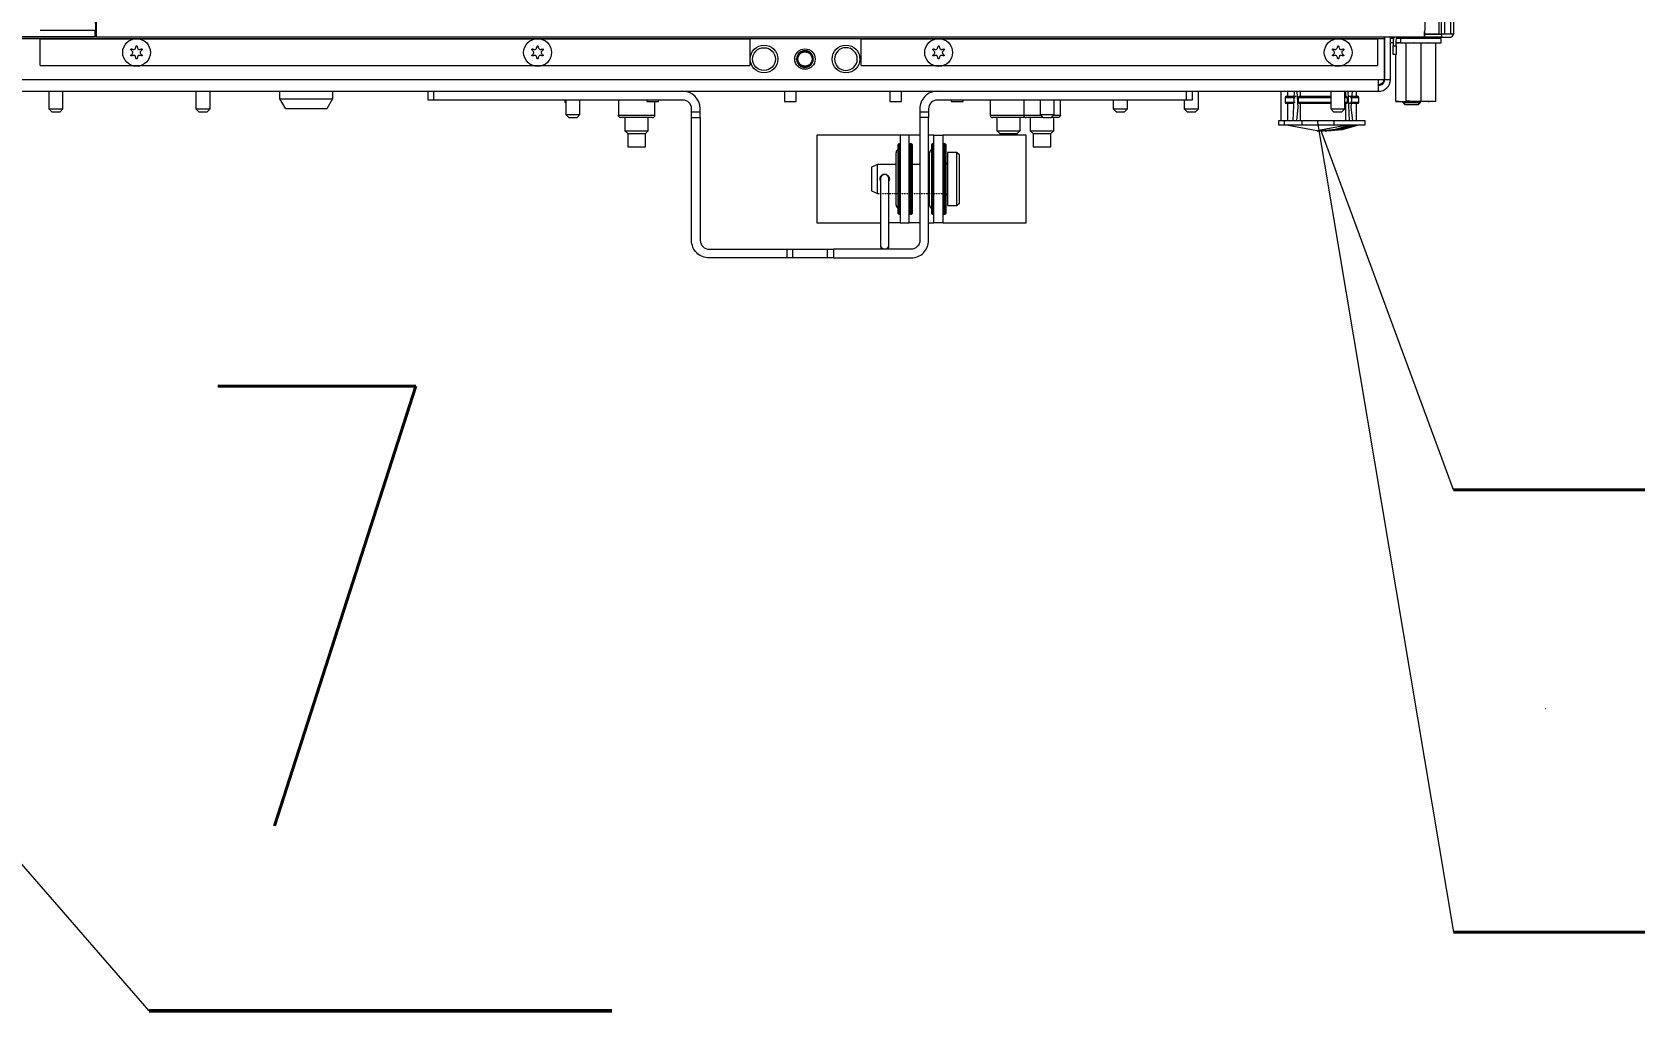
# Model space of a CAD drawing. Extents: x 43000 to 200282, y 3579 to 63943.
# Drawn here: x 114378 to 115472, y 33166 to 33834 of the extents above; entities that cross this region are included whole.
import ezdxf

# ---------------------------------------------------------------- set-up
doc = ezdxf.new("R2010")
doc.units = 0
doc.header["$MEASUREMENT"] = 0
for name, pattern in [('ACAD_ISO06W100', [36, 24, -3, 0, -3, 0, -3, 0, -3]), ('ACAD_ISO07W100', [3, 0, -3]), ('ACAD_ISO11W100', [33, 12, -3, 12, -3, 0, -3]), ('PDF_IMPORT', [1, 0.8, -0.2])]:
    doc.linetypes.add(name, pattern=pattern)
doc.layers.get('0').update_dxf_attribs({"linetype": 'CONTINUOUS'})
doc.layers.add('PDF5_Geometry', color=7, linetype='CONTINUOUS')
for name, color, linetype, lineweight in [('PISMO-R', 6, 'CONTINUOUS', 9), ('STENY', 7, 'CONTINUOUS', 9), ('TENKE', 7, 'CONTINUOUS', 9), ('UK_TC_PRIVOD', 171, 'ACAD_ISO06W100', 40), ('UK_TC_VRAT', 21, 'ACAD_ISO11W100', 40), ('vyk-privod', 1, 'CONTINUOUS', 50)]:
    doc.layers.add(name, color=color, linetype=linetype, lineweight=lineweight)
doc.styles.add('TEXT125', font='romans.shx', dxfattribs={"width": 0.8, "height": 100})

# ---------------------------------------------------------------- blocks, each defined once
blk = doc.blocks.new('pohlad vonkajšia')
at = {"layer": 'PDF5_Geometry', "lineweight": 13}
for points in [[(17138.98, 2766.26), (17138.98, 2112.13), (17138.68, 2112.13), (17137.95, 2112.13), (17135.96, 2112.13), (17135.27, 2112.13), (17134.97, 2112.13), (17134.97, 2765.84)], [(17133.98, 2765.84), (17133.98, 2112.13), (17129.23, 2112.13), (17133.98, 2112.13), (17134.66, 2112.13), (17134.97, 2112.13), (17134.97, 2111.12), (17137.95, 2111.12)], [(17135.96, 2765.84), (17135.96, 2112.13)], [(17137.95, 2765.84), (17137.95, 2112.13)], [(16675.96, 2111.24), (16675.93, 2111.23), (16675.96, 2749.99), (16675.65, 2750.3), (16675.65, 2737.35)], [(16676.14, 2111.24), (16676.07, 2111.24), (16676.07, 2749.99)], [(16676.14, 2749.99), (16676.14, 2111.24), (17129.18, 2111.24), (17129.18, 2113.05)], [(17129.2, 2111.23), (17129.49, 2120.12), (17129.49, 2749.69), (17129.49, 2750.3), (17115.21, 2750.3), (17115.21, 2737.35), (17115.4, 2737.19), (17115.4, 2734.58), (17096.68, 2734.58)], [(16675.44, 2737.32), (16675.44, 2747.84), (16675.62, 2749.69), (16675.62, 2120.12), (16675.93, 2111.23), (17129.2, 2111.23), (17129.18, 2111.24)], [(16675.72, 2111.24), (16005.93, 2111.24), (16675.72, 2111.24)], [(16019.83, 2110.62), (17115.5, 2110.62)], [(16675.72, 2111.24), (16675.72, 2113.05), (16675.72, 2113.15), (16675.72, 2113.41), (16656.95, 2113.41)], [(16656.95, 2101.4), (16656.95, 2110.38)], [(16675.88, 2112.63), (16675.72, 2112.63)], [(16676.07, 2111.24), (16675.96, 2111.24), (16676.07, 2111.24)], [(16899.06, 2110.38), (16899.06, 2101.4)], [(16936.99, 2101.4), (16936.99, 2110.38)], [(17113.2, 2101.4), (17113.2, 2110.38)], [(17118.55, 2110.62), (17117.93, 2110.62), (17117.51, 2110.62)], [(17117.79, 2111.23), (17117.79, 2111.12)], [(17120.89, 2110.62), (17120.25, 2110.62), (17119.63, 2110.62)], [(17134.97, 2111.12), (17120.48, 2111.12)], [(17122.37, 2110.62), (17122.37, 2111.12)], [(17123.6, 2111.12), (17123.6, 2110.62)], [(17124.74, 2111.12), (17124.74, 2110.62)], [(17125.35, 2110.62), (17125.35, 2111.12)], [(17130.12, 2110.62), (17130.12, 2111.12)], [(17130.72, 2110.62), (17130.72, 2111.12), (17133.98, 2111.12)], [(17138.98, 2112.13), (17138.98, 2112.13)], [(17118.5, 2109.13), (17117.93, 2109.13), (17117.51, 2109.13)], [(17121.71, 2109.13), (17119.21, 2108.92)], [(17119.21, 2089.16), (17119.85, 2089.16), (17121.71, 2089.16), (17122.26, 2089.16), (17122.89, 2089.16), (17123.56, 2089.16), (17125.4, 2089.16), (17125.68, 2089.16), (17127.9, 2089.37), (17130.38, 2089.16), (17130.69, 2089.16), (17132.89, 2089.37), (17132.89, 2089.16), (17132.21, 2089.16), (17130.38, 2089.16), (17127.9, 2089.16), (17125.4, 2089.16), (17122.89, 2089.37), (17122.89, 2108.92)], [(17119.21, 2105.14), (17119.21, 2089.37), (17121.71, 2089.16), (17122, 2089.16), (17122.89, 2089.24)], [(17120.89, 2109.13), (17120.15, 2109.13), (17119.49, 2109.13)], [(17132.89, 2109.13), (17132.89, 2108.99), (17132.89, 2108.92), (17130.38, 2109.13), (17127.9, 2108.92), (17125.4, 2109.13), (17122.89, 2108.92), (17122.89, 2108.99), (17122.89, 2109.13)], [(17127.9, 2108.92), (17127.9, 2089.37)], [(17132.89, 2108.92), (17132.89, 2089.37)], [(16914.96, 2103.58), (16914.96, 2103.65), (16914.96, 2103.68)], [(16021.81, 2096.65), (17113.49, 2096.65)], [(17115.1, 2096.65), (17115.1, 2096.47), (17114.98, 2095.74), (17114.62, 2095.24), (17114.06, 2094.98), (17113.75, 2094.91), (17113.39, 2094.88)], [(17115.5, 2097.93), (17115.5, 2097.93)], [(17115.5, 2097.63), (17115.5, 2097.63)], [(16659.96, 2092.64), (16659.96, 2086.66), (16660.95, 2085.66), (16662.34, 2085.66), (16663.76, 2085.66), (16664.73, 2086.66), (16664.73, 2092.64)], [(16710.12, 2092.64), (16710.12, 2086.66), (16711.12, 2085.66), (16712.51, 2085.66), (16713.93, 2085.66), (16714.92, 2086.66), (16714.92, 2092.64)], [(16756.73, 2092.64), (16756.73, 2090.11), (16754.74, 2086.66), (16740.78, 2086.66), (16738.77, 2090.11), (16738.77, 2092.64)], [(16738.77, 2090.11), (16756.73, 2090.11)], [(16791.3, 2089.66), (16789.88, 2089.66), (16789.29, 2089.66), (16789.29, 2092.64)], [(16835.98, 2089.66), (16835.98, 2088.95), (16836.06, 2088.95), (16836.32, 2088.95)], [(16836.32, 2089.66), (16836.32, 2084.67), (16837.31, 2083.66), (16838.7, 2083.66), (16840.1, 2083.66), (16841.09, 2084.67), (16841.09, 2089.66)], [(16854.18, 2089.66), (16854.18, 2084.48), (16856, 2084.48), (16860.42, 2084.48), (16864.82, 2084.48), (16866.66, 2084.48), (16866.66, 2089.16)], [(16863.92, 2089.66), (16863.92, 2089.16), (16864.91, 2089.16), (16866.92, 2089.16), (16867.91, 2089.16), (16867.91, 2089.66)], [(16910.83, 2092.64), (16910.83, 2089.16), (16911.86, 2089.16), (16913.83, 2089.16), (16914.82, 2089.16), (16914.82, 2092.64)], [(16946.79, 2092.64), (16946.79, 2089.16), (16947.78, 2089.16), (16949.79, 2089.16), (16950.78, 2089.16), (16950.78, 2092.64)], [(16967.75, 2089.66), (16967.75, 2089.16), (16968.74, 2089.16), (16970.73, 2089.16), (16971.75, 2089.16), (16971.75, 2089.66)], [(16981.01, 2089.66), (16981.01, 2084.48), (16982.81, 2084.48), (16987.25, 2084.48), (16990.18, 2084.48), (16992.45, 2084.48)], [(16992.45, 2089.66), (16992.45, 2084.48), (16994.12, 2084.48), (16998.24, 2084.48)], [(16998.03, 2089.66), (16998.03, 2084.67), (16999.06, 2083.66), (17000.44, 2083.66), (17001.85, 2083.66)], [(17002.63, 2084.48), (17004.33, 2084.48), (17004.93, 2084.48), (17004.93, 2089.66)], [(17023, 2089.66), (17023, 2086.66), (17024.02, 2085.66), (17025.39, 2085.66), (17026.81, 2085.66), (17027.8, 2086.66), (17027.8, 2089.66)], [(17047.2, 2089.66), (17047.2, 2086.66), (17048.22, 2085.66), (17049.63, 2085.66), (17051.01, 2085.66), (17052, 2086.66), (17052, 2092.64)], [(17049.87, 2092.64), (17049.87, 2089.66), (17049.26, 2089.66), (17047.87, 2089.66)], [(17080.12, 2092.64), (17080.12, 2082.64)], [(17085.06, 2090.44), (17082.48, 2090.44), (17081.56, 2090.44), (17081.56, 2088.93), (17082.48, 2088.93), (17085.06, 2088.93)], [(17082.08, 2090.93), (17082.91, 2090.93), (17085.39, 2090.93)], [(17084.45, 2088.43), (17082.68, 2088.43), (17082.08, 2088.43)], [(17082.39, 2092.64), (17082.39, 2090.93)], [(17082.39, 2088.43), (17082.39, 2082.64)], [(17084.33, 2082.64), (17084.82, 2092.64)], [(17085.63, 2092.64), (17085.94, 2087.15), (17085.42, 2082.64)], [(17097.09, 2088.43), (17091.51, 2088.43), (17086.5, 2088.43), (17086.36, 2088.45), (17086.26, 2088.53), (17086.2, 2088.65), (17086.15, 2088.83), (17086.15, 2088.93), (17086.15, 2090.44), (17086.15, 2090.6), (17086.2, 2090.75), (17086.31, 2090.86), (17086.41, 2090.91), (17086.5, 2090.93), (17091.56, 2090.93), (17097.2, 2090.93)], [(17097.14, 2090.44), (17091.35, 2090.44), (17086.15, 2090.44)], [(17086.15, 2088.93), (17091.35, 2088.93), (17097.14, 2088.93)], [(17086.71, 2092.64), (17086.71, 2090.93)], [(17086.71, 2088.43), (17086.71, 2082.64)], [(17097.14, 2092.64), (17097.14, 2086.66), (17098.13, 2085.66), (17099.52, 2085.66), (17100.92, 2085.66), (17101.93, 2086.66), (17101.93, 2092.64)], [(17101.93, 2090.93), (17102.21, 2090.93), (17102.47, 2090.93), (17102.57, 2090.89), (17102.67, 2090.8), (17102.76, 2090.68), (17102.81, 2090.54), (17102.81, 2090.44), (17102.81, 2088.93), (17102.81, 2088.76), (17102.73, 2088.62), (17102.66, 2088.52), (17102.52, 2088.45), (17102.47, 2088.43), (17102.21, 2088.43), (17101.93, 2088.43)], [(17102.81, 2090.44), (17102.4, 2090.44), (17101.93, 2090.44)], [(17101.93, 2088.93), (17102.4, 2088.93), (17102.81, 2088.93)], [(17102.26, 2090.93), (17102.26, 2092.64)], [(17102.26, 2082.64), (17102.26, 2088.43)], [(17103.59, 2082.64), (17103.07, 2092.64)], [(17103.49, 2090.93), (17105.5, 2090.93), (17106.23, 2090.93)], [(17106.23, 2088.43), (17105.5, 2088.43), (17103.49, 2088.43)], [(17103.85, 2088.93), (17105.97, 2088.93), (17106.73, 2088.93), (17106.73, 2090.44), (17105.97, 2090.44), (17103.85, 2090.44)], [(17104.41, 2092.64), (17104.06, 2087.15), (17104.61, 2082.64)], [(17105.95, 2090.93), (17105.95, 2092.64)], [(17105.95, 2082.64), (17105.95, 2088.43)], [(17121.74, 2089.16), (17121.74, 2088.76), (17122.37, 2088.17), (17122.37, 2089.16)], [(17121.74, 2088.76), (17123.25, 2088.76), (17126.23, 2088.76), (17127.74, 2088.76)], [(17127.12, 2089.16), (17127.12, 2088.17), (17127.74, 2088.76), (17127.74, 2089.16)], [(16659.96, 2086.66), (16661.14, 2086.66), (16663.55, 2086.66), (16664.73, 2086.66)], [(16710.12, 2086.66), (16711.33, 2086.66), (16713.72, 2086.66), (16714.92, 2086.66)], [(16836.32, 2084.67), (16837.52, 2084.67), (16839.89, 2084.67), (16841.09, 2084.67)], [(16856.42, 2083.66), (16856.42, 2079.17), (16857.44, 2078.18), (16857.44, 2073.68), (16858.93, 2073.68), (16861.93, 2073.68), (16863.42, 2073.68), (16863.42, 2078.18), (16864.41, 2079.17), (16864.41, 2083.66)], [(16879.16, 2085.66), (16882.14, 2085.66)], [(16957.02, 2085.66), (16960, 2085.66)], [(16983.23, 2083.66), (16983.23, 2079.17), (16984.25, 2078.18), (16984.25, 2077.68)], [(16990.23, 2077.68), (16990.23, 2078.18), (16991.22, 2079.17), (16991.22, 2083.66)], [(16999.06, 2083.66), (16998.85, 2083.66), (16998.69, 2083.66), (16994.83, 2083.66), (16993.23, 2083.66)], [(16994.69, 2083.66), (16994.69, 2079.17), (16995.69, 2078.18), (16995.69, 2073.68), (16997.2, 2073.68), (17000.18, 2073.68), (17001.69, 2073.68), (17001.69, 2078.18), (17002.68, 2079.17), (17002.68, 2083.66)], [(16998.03, 2084.67), (16999.23, 2084.67), (17001.64, 2084.67), (17002.84, 2084.67)], [(17023, 2086.66), (17024.19, 2086.66), (17026.6, 2086.66), (17027.8, 2086.66)], [(17047.2, 2086.66), (17048.43, 2086.66), (17050.8, 2086.66), (17052, 2086.66)], [(17097.14, 2086.66), (17098.32, 2086.66), (17100.71, 2086.66), (17101.93, 2086.66)], [(17122.37, 2088.17), (17123.55, 2088.17), (17125.94, 2088.17), (17127.12, 2088.17)], [(16856.42, 2079.17), (16857.59, 2079.17), (16860.42, 2079.17), (16863.25, 2079.17), (16864.41, 2079.17)], [(16857.44, 2078.18), (16858.93, 2078.18), (16861.93, 2078.18), (16863.42, 2078.18)], [(16950.34, 2077.68), (16949.7, 2077.68), (16940.98, 2077.68), (16933.23, 2077.68), (16927.13, 2077.68), (16923.23, 2077.68), (16921.91, 2077.68), (16921.91, 2047.74), (16923.47, 2047.74), (16927.96, 2047.74), (16934.93, 2047.74), (16943.65, 2047.74)], [(16957.02, 2077.68), (16955.53, 2077.68), (16954.03, 2077.68), (16953.41, 2077.68)], [(16960, 2047.74), (16960.57, 2047.74), (16961.14, 2047.74), (16961.75, 2047.74), (16961.75, 2077.68), (16964.85, 2077.68), (16964.85, 2047.74), (16961.75, 2047.74)], [(16961.75, 2077.68), (16961.14, 2077.68), (16960.57, 2077.68), (16960, 2077.68)], [(16964.85, 2047.74), (16965.48, 2047.74), (16974.2, 2047.74), (16981.95, 2047.74), (16988.03, 2047.74), (16991.95, 2047.74), (16993.28, 2047.74), (16993.28, 2077.68), (16991.95, 2077.68), (16988.03, 2077.68), (16981.95, 2077.68), (16974.2, 2077.68), (16965.48, 2077.68), (16964.85, 2077.68)], [(16983.23, 2079.17), (16984.41, 2079.17), (16987.23, 2079.17), (16990.04, 2079.17), (16991.22, 2079.17)], [(16984.25, 2078.18), (16985.74, 2078.18), (16988.74, 2078.18), (16990.23, 2078.18)], [(16994.69, 2079.17), (16995.87, 2079.17), (16998.69, 2079.17), (17001.5, 2079.17), (17002.68, 2079.17)], [(16995.69, 2078.18), (16997.2, 2078.18), (17000.18, 2078.18), (17001.69, 2078.18)], [(17081.26, 2082.64), (17083.93, 2082.64), (17087.45, 2082.64), (17092.97, 2082.64), (17098.24, 2082.64), (17105.1, 2082.64), (17108.81, 2082.64), (17108.81, 2081.13), (17105.1, 2081.13), (17098.24, 2081.13), (17092.97, 2081.13), (17087.45, 2081.13), (17083.93, 2081.13), (17081.26, 2081.13)], [(17102.86, 2081.13), (17092.45, 2079.14), (17082.06, 2081.13)], [(17087.45, 2081.13), (17087.45, 2082.64)], [(17092.45, 2079.14), (17093.16, 2079.14), (17098.39, 2079.64), (17103.54, 2081.13)], [(17104.22, 2081.13), (17099.07, 2079.64), (17093.83, 2079.14), (17094.51, 2079.14), (17099.76, 2079.64), (17104.89, 2081.13)], [(17105.57, 2081.13), (17100.44, 2079.64), (17095.18, 2079.14), (17095.86, 2079.14), (17101.11, 2079.64), (17106.28, 2081.13)], [(17098.24, 2082.64), (17098.24, 2081.13)], [(16949.63, 2050.93), (16949.63, 2052.51), (16949.63, 2056.83), (16949.63, 2062.72), (16949.63, 2068.6), (16949.63, 2072.91), (16949.63, 2074.49)], [(16954.43, 2074.49), (16954.43, 2073.33), (16954.43, 2070.05), (16954.43, 2065.32), (16954.43, 2060.07), (16954.43, 2055.37), (16954.43, 2052.09), (16954.43, 2050.93)], [(16961.07, 2050.93), (16961.07, 2052.51), (16961.07, 2056.83), (16961.07, 2062.72), (16961.07, 2068.6), (16961.07, 2072.91), (16961.07, 2074.49)], [(16965.84, 2074.49), (16965.84, 2073.33), (16965.84, 2070.05), (16965.84, 2065.32), (16965.84, 2060.07), (16965.84, 2055.37), (16965.84, 2052.09), (16965.84, 2050.93)], [(16948.92, 2067.68), (16942.52, 2067.68), (16940.55, 2066.71), (16940.55, 2065.53), (16940.55, 2062.72), (16940.55, 2059.91), (16940.55, 2058.7), (16942.52, 2057.73), (16942.52, 2059.2), (16942.52, 2062.72), (16942.52, 2066.24), (16942.52, 2067.68)], [(16948.92, 2053.74), (16948.92, 2054.95), (16948.92, 2058.21), (16948.92, 2062.72), (16948.92, 2067.17), (16948.92, 2070.47), (16948.92, 2071.67)], [(16957.02, 2067.68), (16954.43, 2067.68)], [(16960.36, 2067.68), (16960, 2067.68)], [(16960.36, 2053.74), (16960.36, 2054.95), (16960.36, 2058.21), (16960.36, 2062.72), (16960.36, 2067.17), (16960.36, 2070.47), (16960.36, 2071.67)], [(16969.5, 2071.7), (16969.5, 2070.49), (16969.5, 2067.23), (16969.5, 2062.74), (16969.5, 2058.26), (16969.5, 2054.95), (16969.5, 2053.72)], [(16943.65, 2061.99), (16943.58, 2062.1), (16943.44, 2062.6), (16943.49, 2063.14), (16943.7, 2063.64), (16944.07, 2064), (16945.04, 2064.35), (16945.54, 2064.26), (16946.03, 2063.99), (16946.37, 2063.62), (16946.58, 2063.14), (16946.63, 2062.62), (16946.44, 2061.99)], [(16944.26, 2064.04), (16944.07, 2063.93), (16943.7, 2063.55), (16943.44, 2062.65)], [(16946.6, 2062.65), (16946.58, 2063.03), (16946.37, 2063.55), (16945.8, 2064.05)], [(16950.34, 2047.74), (16949.7, 2047.74), (16948.07, 2047.74), (16946.44, 2047.74)], [(16957.02, 2047.74), (16955.53, 2047.74), (16954.03, 2047.74), (16953.41, 2047.74)], [(16911.6, 2038.74), (16913, 2038.74), (16913.57, 2038.74), (16914.72, 2038.74), (16917.73, 2038.74), (16921.43, 2038.74), (16924.41, 2038.74), (16925.55, 2038.74), (16926.16, 2038.74), (16927.56, 2038.74)], [(16927.56, 2035.76), (16926.16, 2035.76), (16925.55, 2035.76), (16924.41, 2035.76), (16921.43, 2035.76), (16917.73, 2035.76), (16914.72, 2035.76), (16913.57, 2035.76), (16913, 2035.76), (16911.6, 2035.76)], [(16913.57, 2038.74), (16913.57, 2035.76)], [(16925.55, 2035.76), (16925.55, 2038.74)]]:
    blk.add_lwpolyline(points, dxfattribs=at)
for points in [[(16050.98, 2092.64), (17113.49, 2092.64), (17113.49, 2093.82), (17113.49, 2096.65), (17115.5, 2096.65), (17115.5, 2110.62), (17115.5, 2110.91), (17115.5, 2111.23), (17115.5, 2096.65), (17117.51, 2096.65), (17117.51, 2111.12), (17117.79, 2111.12), (17118.81, 2111.23, 0.136441), (17118.5, 2110.12), (17118.5, 2108.12)], [(17119.49, 2108.12), (17119.49, 2110.12, -0.417221), (17120.46, 2111.12), (17121.74, 2111.12), (17121.74, 2110.62)], [(16879.16, 2083.66), (16879.16, 2085.08), (16879.16, 2085.66), (16879.16, 2086.66, 0.41185), (16876.16, 2089.66), (16791.3, 2089.66), (16791.3, 2092.64)], [(16882.14, 2083.66), (16882.14, 2085.08), (16882.14, 2085.66), (16882.14, 2086.66, 0.414131), (16876.16, 2092.64)], [(16963, 2092.64, 0.415217), (16957.02, 2086.66), (16957.02, 2085.66), (16957.02, 2085.08), (16957.02, 2083.66)], [(17047.87, 2092.64), (17047.87, 2089.66), (16963, 2089.66, 0.41185), (16960, 2086.66), (16960, 2085.66), (16960, 2085.08), (16960, 2083.66)], [(17004.93, 2084.48, -0.423109), (17004.12, 2083.66), (17003.51, 2083.66), (17001.85, 2083.66), (17002.84, 2084.67), (17002.84, 2089.66)], [(16865.85, 2083.66), (16864.25, 2083.66), (16860.42, 2083.66), (16856.59, 2083.66), (16854.99, 2083.66, -0.423109), (16854.18, 2084.48)], [(16992.97, 2083.73, -0.116229), (16992.68, 2083.66), (16991.1, 2083.66), (16987.25, 2083.66), (16983.38, 2083.66), (16981.79, 2083.66)], [(16966.5, 2057.12, 0.417898), (16965.89, 2057.73), (16965.89, 2059.2), (16965.89, 2062.72), (16965.89, 2066.24), (16965.89, 2067.68), (16965.84, 2067.68)], [(16946.44, 2039.73), (16946.44, 2039.84), (16946.44, 2040.13), (16946.44, 2041.26), (16946.44, 2044.43), (16946.44, 2048.99), (16946.44, 2054.05), (16946.44, 2058.61), (16946.44, 2061.78), (16946.44, 2062.91, 0.995769), (16943.65, 2062.91), (16943.65, 2061.78), (16943.65, 2058.61), (16943.65, 2054.05), (16943.65, 2048.99), (16943.65, 2044.43), (16943.65, 2041.26), (16943.65, 2040.13), (16943.65, 2039.84), (16943.65, 2039.73)]]:
    blk.add_lwpolyline(points, format="xyb", dxfattribs=at)
at = {"layer": 'PDF5_Geometry', "linetype": 'PDF_IMPORT', "lineweight": 13, "ltscale": 0.30378}
blk.add_lwpolyline([(16899.06, 2110.38), (16656.95, 2110.38)], dxfattribs=at)
at = {"layer": 'PDF5_Geometry', "linetype": 'PDF_IMPORT', "lineweight": 13, "ltscale": 0.302638}
blk.add_lwpolyline([(17113.2, 2110.38), (16936.99, 2110.38)], dxfattribs=at)
at = {"layer": 'PDF5_Geometry', "lineweight": 13}
for points in [[(17127.9, 2109.13), (17132.84, 2109.13), (17134.87, 2109.13), (17134.87, 2110.62), (17132.84, 2110.62), (17127.9, 2110.62), (17122.94, 2110.62), (17120.89, 2110.62), (17120.89, 2109.13), (17122.94, 2109.13)], [(16688.1, 2107.1), (16688.29, 2107.01), (16688.5, 2107), (16688.71, 2106.93), (16688.91, 2106.89), (16689.07, 2106.89), (16689.21, 2106.96), (16689.35, 2107.07), (16689.45, 2107.2), (16689.5, 2107.41), (16689.57, 2107.6), (16689.63, 2107.81), (16689.68, 2108), (16689.73, 2108.04), (16689.78, 2108.09), (16689.83, 2108.11), (16689.92, 2108.09), (16689.97, 2108.05), (16690.02, 2108.02), (16690.04, 2108), (16690.09, 2107.81), (16690.15, 2107.6), (16690.2, 2107.41), (16690.25, 2107.2), (16690.35, 2107.08), (16690.46, 2106.98), (16690.61, 2106.89), (16690.79, 2106.89), (16690.82, 2106.89), (16690.99, 2106.93), (16691.2, 2107), (16691.41, 2107.01), (16691.58, 2107.1), (16691.67, 2107.08), (16691.72, 2107.03), (16691.77, 2107), (16691.79, 2106.93), (16691.79, 2106.87), (16691.77, 2106.79), (16691.62, 2106.65), (16691.48, 2106.49), (16691.36, 2106.35), (16691.2, 2106.18), (16691.15, 2106.06), (16691.1, 2105.89), (16691.13, 2105.73), (16691.2, 2105.57), (16691.2, 2105.56), (16691.36, 2105.42), (16691.48, 2105.24), (16691.62, 2105.12), (16691.77, 2104.97), (16691.79, 2104.92), (16691.79, 2104.83), (16691.77, 2104.79), (16691.72, 2104.72), (16691.67, 2104.71), (16691.62, 2104.69), (16691.58, 2104.69), (16691.41, 2104.72), (16691.2, 2104.79), (16691.03, 2104.83), (16690.82, 2104.85), (16690.63, 2104.85), (16690.47, 2104.81), (16690.35, 2104.71), (16690.27, 2104.55), (16690.25, 2104.53), (16690.2, 2104.34), (16690.15, 2104.17), (16690.09, 2103.98), (16690.04, 2103.77), (16689.99, 2103.7), (16689.94, 2103.68), (16689.87, 2103.68), (16689.82, 2103.68), (16689.73, 2103.7), (16689.71, 2103.75), (16689.68, 2103.77), (16689.63, 2103.96), (16689.57, 2104.17), (16689.5, 2104.34), (16689.45, 2104.53), (16689.35, 2104.69), (16689.24, 2104.79), (16689.09, 2104.85), (16688.93, 2104.85), (16688.91, 2104.85), (16688.71, 2104.83), (16688.5, 2104.79), (16688.31, 2104.72), (16688.1, 2104.69), (16688.06, 2104.69), (16687.98, 2104.72), (16687.96, 2104.76), (16687.93, 2104.83), (16687.93, 2104.9), (16687.93, 2104.95), (16687.93, 2104.97), (16688.08, 2105.12), (16688.24, 2105.24), (16688.36, 2105.42), (16688.5, 2105.56), (16688.57, 2105.71), (16688.6, 2105.87), (16688.57, 2106.04), (16688.5, 2106.16), (16688.5, 2106.18), (16688.36, 2106.35), (16688.24, 2106.49), (16688.08, 2106.65), (16687.93, 2106.79), (16687.93, 2106.86), (16687.93, 2106.91), (16687.93, 2107), (16687.98, 2107.03), (16688.03, 2107.08), (16688.08, 2107.1)], [(16824.72, 2106.79), (16824.71, 2106.86), (16824.71, 2106.91), (16824.72, 2107), (16824.76, 2107.03), (16824.81, 2107.08), (16824.88, 2107.1), (16825.09, 2107.01), (16825.28, 2107), (16825.49, 2106.93), (16825.66, 2106.89), (16825.85, 2106.89), (16826.01, 2106.96), (16826.11, 2107.07), (16826.22, 2107.2), (16826.3, 2107.41), (16826.35, 2107.6), (16826.42, 2107.81), (16826.46, 2108), (16826.51, 2108.04), (16826.56, 2108.09), (16826.63, 2108.11), (16826.68, 2108.09), (16826.74, 2108.05), (16826.79, 2108.02), (16826.79, 2108), (16826.84, 2107.81), (16826.89, 2107.6), (16826.98, 2107.41), (16827.05, 2107.2), (16827.13, 2107.08), (16827.26, 2106.98), (16827.39, 2106.89), (16827.55, 2106.89), (16827.57, 2106.89), (16827.78, 2106.93), (16827.97, 2107), (16828.17, 2107.01), (16828.38, 2107.1), (16828.43, 2107.08), (16828.49, 2107.03), (16828.54, 2107), (16828.57, 2106.93), (16828.57, 2106.87), (16828.54, 2106.79), (16828.42, 2106.65), (16828.28, 2106.49), (16828.12, 2106.35), (16827.98, 2106.18), (16827.91, 2106.06), (16827.88, 2105.89), (16827.91, 2105.73), (16827.97, 2105.57), (16827.98, 2105.56), (16828.12, 2105.42), (16828.24, 2105.24), (16828.42, 2105.12), (16828.54, 2104.97), (16828.57, 2104.92), (16828.57, 2104.83), (16828.54, 2104.79), (16828.52, 2104.72), (16828.47, 2104.71), (16828.38, 2104.69), (16828.17, 2104.72), (16827.98, 2104.79), (16827.78, 2104.83), (16827.57, 2104.85), (16827.41, 2104.85), (16827.26, 2104.81), (16827.15, 2104.71), (16827.05, 2104.55), (16827.05, 2104.53), (16826.98, 2104.34), (16826.89, 2104.17), (16826.84, 2103.98), (16826.79, 2103.77), (16826.77, 2103.7), (16826.72, 2103.68), (16826.63, 2103.68), (16826.58, 2103.68), (16826.53, 2103.7), (16826.48, 2103.75), (16826.46, 2103.77), (16826.42, 2103.96), (16826.35, 2104.17), (16826.3, 2104.34), (16826.22, 2104.53), (16826.13, 2104.69), (16826.01, 2104.79), (16825.85, 2104.85), (16825.7, 2104.85), (16825.66, 2104.85), (16825.49, 2104.83), (16825.28, 2104.79), (16825.09, 2104.72), (16824.88, 2104.69), (16824.83, 2104.69), (16824.78, 2104.72), (16824.72, 2104.76), (16824.71, 2104.83), (16824.67, 2104.9), (16824.71, 2104.95), (16824.72, 2104.97), (16824.86, 2105.12), (16824.98, 2105.24), (16825.14, 2105.42), (16825.28, 2105.56), (16825.33, 2105.71), (16825.38, 2105.87), (16825.35, 2106.04), (16825.28, 2106.16), (16825.28, 2106.18), (16825.14, 2106.35), (16824.98, 2106.49), (16824.86, 2106.65)], [(16920.68, 2103.58), (16920.07, 2102.54), (16919.6, 2101.73), (16919.29, 2101.19), (16919.26, 2101.14), (16919.21, 2101.14), (16918.88, 2101.14), (16917.89, 2101.14), (16916.88, 2101.14), (16916.45, 2101.14), (16916.4, 2101.14), (16916.35, 2101.19), (16915.74, 2102.25), (16915.31, 2103.04), (16914.96, 2103.58), (16915.58, 2104.72), (16916.05, 2105.54), (16916.35, 2106.08), (16916.4, 2106.15), (16916.45, 2106.15), (16916.88, 2106.15), (16917.89, 2106.15), (16918.88, 2106.15), (16919.21, 2106.15), (16919.26, 2106.15), (16919.29, 2106.08), (16919.92, 2105.04), (16920.39, 2104.22), (16920.68, 2103.68), (16920.7, 2103.65)], [(16964.35, 2106.89), (16964.56, 2106.93), (16964.75, 2107), (16964.96, 2107.01), (16965.15, 2107.1), (16965.22, 2107.08), (16965.27, 2107.03), (16965.32, 2107), (16965.35, 2106.93), (16965.35, 2106.87), (16965.32, 2106.79), (16965.16, 2106.65), (16965.04, 2106.49), (16964.9, 2106.35), (16964.77, 2106.18), (16964.7, 2106.06), (16964.64, 2105.89), (16964.7, 2105.73), (16964.75, 2105.57), (16964.77, 2105.56), (16964.9, 2105.42), (16965.04, 2105.24), (16965.16, 2105.12), (16965.32, 2104.97), (16965.35, 2104.92), (16965.35, 2104.83), (16965.32, 2104.79), (16965.27, 2104.72), (16965.22, 2104.71), (16965.16, 2104.69), (16965.15, 2104.69), (16964.96, 2104.72), (16964.75, 2104.79), (16964.56, 2104.83), (16964.35, 2104.85), (16964.19, 2104.85), (16964.04, 2104.81), (16963.92, 2104.71), (16963.83, 2104.55), (16963.83, 2104.53), (16963.76, 2104.34), (16963.67, 2104.17), (16963.62, 2103.98), (16963.57, 2103.77), (16963.52, 2103.7), (16963.47, 2103.68), (16963.41, 2103.68), (16963.36, 2103.68), (16963.29, 2103.7), (16963.26, 2103.75), (16963.24, 2103.77), (16963.19, 2103.96), (16963.14, 2104.17), (16963.05, 2104.34), (16963, 2104.53), (16962.93, 2104.69), (16962.79, 2104.79), (16962.63, 2104.85), (16962.48, 2104.85), (16962.44, 2104.85), (16962.23, 2104.83), (16962.06, 2104.79), (16961.85, 2104.72), (16961.66, 2104.69), (16961.61, 2104.69), (16961.54, 2104.72), (16961.51, 2104.76), (16961.45, 2104.83), (16961.45, 2104.9), (16961.49, 2104.95), (16961.49, 2104.97), (16961.64, 2105.12), (16961.77, 2105.24), (16961.9, 2105.42), (16962.03, 2105.56), (16962.11, 2105.71), (16962.16, 2105.87), (16962.11, 2106.04), (16962.06, 2106.16), (16962.03, 2106.18), (16961.9, 2106.35), (16961.77, 2106.49), (16961.64, 2106.65), (16961.49, 2106.79), (16961.45, 2106.86), (16961.45, 2106.91), (16961.49, 2107), (16961.54, 2107.03), (16961.59, 2107.08), (16961.64, 2107.1), (16961.66, 2107.1), (16961.85, 2107.01), (16962.06, 2107), (16962.23, 2106.93), (16962.44, 2106.89), (16962.6, 2106.89), (16962.77, 2106.96), (16962.89, 2107.07), (16963, 2107.2), (16963.05, 2107.41), (16963.14, 2107.6), (16963.19, 2107.81), (16963.24, 2108), (16963.26, 2108.04), (16963.34, 2108.09), (16963.41, 2108.11), (16963.47, 2108.09), (16963.52, 2108.05), (16963.57, 2108.02), (16963.57, 2108), (16963.62, 2107.81), (16963.67, 2107.6), (16963.73, 2107.41), (16963.83, 2107.2), (16963.88, 2107.08), (16964.02, 2106.98), (16964.18, 2106.89), (16964.33, 2106.89)], [(17097.92, 2107.1), (17098.13, 2107.01), (17098.32, 2107), (17098.53, 2106.93), (17098.74, 2106.89), (17098.89, 2106.89), (17099.05, 2106.96), (17099.17, 2107.07), (17099.26, 2107.2), (17099.34, 2107.41), (17099.41, 2107.6), (17099.47, 2107.81), (17099.52, 2108), (17099.55, 2108.04), (17099.62, 2108.09), (17099.67, 2108.11), (17099.73, 2108.09), (17099.78, 2108.05), (17099.83, 2108.02), (17099.86, 2108), (17099.88, 2107.81), (17099.97, 2107.6), (17100.02, 2107.41), (17100.09, 2107.2), (17100.18, 2107.08), (17100.3, 2106.98), (17100.44, 2106.89), (17100.61, 2106.89), (17100.65, 2106.89), (17100.82, 2106.93), (17101.03, 2107), (17101.22, 2107.01), (17101.43, 2107.1), (17101.48, 2107.08), (17101.53, 2107.03), (17101.58, 2107), (17101.62, 2106.93), (17101.63, 2106.87), (17101.62, 2106.79), (17101.58, 2106.79), (17101.46, 2106.65), (17101.32, 2106.49), (17101.17, 2106.35), (17101.03, 2106.18), (17100.96, 2106.06), (17100.92, 2105.89), (17100.96, 2105.73), (17101.03, 2105.57), (17101.03, 2105.56), (17101.17, 2105.42), (17101.32, 2105.24), (17101.46, 2105.12), (17101.58, 2104.97), (17101.63, 2104.92), (17101.63, 2104.83), (17101.58, 2104.79), (17101.56, 2104.72), (17101.51, 2104.71), (17101.43, 2104.69), (17101.22, 2104.72), (17101.03, 2104.79), (17100.82, 2104.83), (17100.65, 2104.85), (17100.45, 2104.85), (17100.3, 2104.81), (17100.19, 2104.71), (17100.09, 2104.55), (17100.09, 2104.53), (17100.02, 2104.34), (17099.97, 2104.17), (17099.92, 2103.98), (17099.86, 2103.77), (17099.81, 2103.7), (17099.76, 2103.68), (17099.67, 2103.68), (17099.62, 2103.68), (17099.57, 2103.7), (17099.52, 2103.75), (17099.52, 2103.77), (17099.47, 2103.96), (17099.41, 2104.17), (17099.34, 2104.34), (17099.26, 2104.53), (17099.17, 2104.69), (17099.05, 2104.79), (17098.89, 2104.85), (17098.74, 2104.85), (17098.53, 2104.83), (17098.32, 2104.79), (17098.13, 2104.72), (17097.92, 2104.69), (17097.87, 2104.69), (17097.82, 2104.72), (17097.77, 2104.76), (17097.75, 2104.83), (17097.75, 2104.9), (17097.77, 2104.95), (17097.77, 2104.97), (17097.92, 2105.12), (17098.06, 2105.24), (17098.18, 2105.42), (17098.32, 2105.56), (17098.39, 2105.71), (17098.43, 2105.87), (17098.39, 2106.04), (17098.32, 2106.16), (17098.32, 2106.18), (17098.18, 2106.35), (17098.06, 2106.49), (17097.92, 2106.65), (17097.77, 2106.79), (17097.75, 2106.86), (17097.75, 2106.91), (17097.77, 2107), (17097.8, 2107.03), (17097.85, 2107.08)], [(17119.49, 2108.12), (17119.49, 2105.14), (17118.5, 2105.14), (17118.5, 2108.12)], [(16950.34, 2047.74), (16953.41, 2047.74), (16953.41, 2077.68), (16950.34, 2077.68)], [(17081.26, 2082.64), (17081.26, 2081.13), (17080.54, 2081.13), (17079.5, 2081.13), (17079.5, 2082.64), (17080.54, 2082.64)], [(16950.24, 2062.72), (16950.24, 2068.7), (16950.24, 2073.07), (16950.24, 2074.7), (16949.84, 2074.7), (16949.84, 2073.49), (16949.84, 2070.16), (16949.84, 2065.37), (16949.84, 2060.03), (16949.84, 2055.23), (16949.84, 2051.9), (16949.84, 2050.72), (16950.24, 2050.72), (16950.24, 2052.32), (16950.24, 2056.72)], [(16954.22, 2062.72), (16954.22, 2068.7), (16954.22, 2073.07), (16954.22, 2074.7), (16953.62, 2074.7), (16953.62, 2073.49), (16953.62, 2070.16), (16953.62, 2065.37), (16953.62, 2060.03), (16953.62, 2055.23), (16953.62, 2051.9), (16953.62, 2050.72), (16954.22, 2050.72), (16954.22, 2052.32), (16954.22, 2056.72)], [(16961.66, 2062.72), (16961.66, 2068.7), (16961.66, 2073.07), (16961.66, 2074.7), (16961.25, 2074.7), (16961.25, 2073.49), (16961.25, 2070.16), (16961.25, 2065.37), (16961.25, 2060.03), (16961.25, 2055.23), (16961.25, 2051.9), (16961.25, 2050.72), (16961.66, 2050.72), (16961.66, 2052.32), (16961.66, 2056.72)], [(16965.67, 2062.72), (16965.67, 2068.7), (16965.67, 2073.07), (16965.67, 2074.7), (16965.06, 2074.7), (16965.06, 2073.49), (16965.06, 2070.16), (16965.06, 2065.37), (16965.06, 2060.03), (16965.06, 2055.23), (16965.06, 2051.9), (16965.06, 2050.72), (16965.67, 2050.72), (16965.67, 2052.32), (16965.67, 2056.72)], [(16966.5, 2053.72), (16969.5, 2053.72), (16970.49, 2054.43), (16970.49, 2055.56), (16970.49, 2058.59), (16970.49, 2062.72), (16970.49, 2066.85), (16970.49, 2069.86), (16970.49, 2070.97), (16969.5, 2071.7), (16966.5, 2071.7), (16966.5, 2070.49), (16966.5, 2067.23), (16966.5, 2062.74), (16966.5, 2058.26), (16966.5, 2054.95)]]:
    blk.add_lwpolyline(points, close=True, dxfattribs=at)
at = {"layer": 'PDF5_Geometry', "linetype": 'PDF_IMPORT', "lineweight": 13, "ltscale": 0.303662}
blk.add_lwpolyline([(16656.95, 2101.4), (16899.06, 2101.4)], dxfattribs=at)
at = {"layer": 'PDF5_Geometry', "linetype": 'PDF_IMPORT', "lineweight": 13, "ltscale": 0.302559}
blk.add_lwpolyline([(16936.99, 2101.4), (17113.2, 2101.4)], dxfattribs=at)
at = {"layer": 'PDF5_Geometry', "lineweight": 13}
for points in [[(16885.14, 2038.74), (16911.6, 2038.74), (16911.6, 2035.76), (16885.14, 2035.76, -0.414624), (16879.16, 2041.74), (16879.16, 2083.66), (16882.14, 2083.66), (16882.14, 2041.74, 0.411837)], [(16960, 2041.74), (16960, 2083.66), (16957.02, 2083.66), (16957.02, 2041.74, -0.411837), (16954.02, 2038.74), (16927.56, 2038.74), (16927.56, 2035.76), (16954.02, 2035.76, 0.415225)]]:
    blk.add_lwpolyline(points, format="xyb", close=True, dxfattribs=at)
at = {"layer": 'PDF5_Geometry', "linetype": 'PDF_IMPORT', "lineweight": 13, "ltscale": 0.005866}
blk.add_lwpolyline([(16942.52, 2057.73), (16965.89, 2057.73)], dxfattribs=at)
at = {"layer": 'PDF5_Geometry', "lineweight": 13}
for centre, radius in [((16689.86, 2105.89), 4.73), ((16826.64, 2105.87), 4.75), ((16963.42, 2105.87), 4.75), ((17099.69, 2105.88), 4.74), ((16903.88, 2103.65), 4.71), ((16903.85, 2103.62), 3.88), ((16917.84, 2103.64), 3.48), ((16917.85, 2103.65), 2.43), ((16931.81, 2103.64), 4.73)]:
    blk.add_circle(centre, radius, dxfattribs=at)
for centre, radius, start, end in [((16917.83, 2103.5), 2.98, 62.4522, 117.5478), ((16931.79, 2103.63), 3.87, 90.0009, 359.8756), ((17113.5, 2096.65), 4.01, 269.828, 359.9245), ((17113.5, 2096.64), 2, 269.7234, 0.27)]:
    blk.add_arc(centre, radius, start, end, dxfattribs=at)
for points in [[(17137.95, 2111.12), (17138.52, 2111.12), (17138.98, 2111.56), (17138.98, 2112.13)], [(16916.35, 2106.08), (16915.48, 2105.56), (16915.01, 2104.64), (16914.96, 2103.68)], [(16920.68, 2103.68), (16920.68, 2104.71), (16920.12, 2105.57), (16919.29, 2106.08)], [(16935.69, 2103.65), (16935.69, 2105.76), (16933.94, 2107.5), (16931.79, 2107.5)], [(16914.96, 2103.58), (16914.98, 2102.56), (16915.53, 2101.69), (16916.35, 2101.19)], [(16916.45, 2101.14), (16917.33, 2100.63), (16918.36, 2100.69), (16919.21, 2101.14)], [(16919.29, 2101.19), (16920.18, 2101.73), (16920.68, 2102.63), (16920.68, 2103.58)], [(17082.08, 2090.93), (17081.78, 2090.93), (17081.56, 2090.7), (17081.56, 2090.44)], [(17081.56, 2088.93), (17081.56, 2088.65), (17081.78, 2088.43), (17082.08, 2088.43)], [(17106.73, 2090.44), (17106.73, 2090.7), (17106.49, 2090.93), (17106.23, 2090.93)], [(17106.23, 2088.43), (17106.49, 2088.43), (17106.73, 2088.65), (17106.73, 2088.93)], [(16865.85, 2083.66), (16866.31, 2083.66), (16866.66, 2084.01), (16866.66, 2084.48)], [(16981.01, 2084.48), (16981.01, 2084.01), (16981.36, 2083.66), (16981.79, 2083.66)], [(16992.45, 2084.48), (16992.45, 2084.01), (16992.78, 2083.66), (16993.23, 2083.66)], [(16949.63, 2072.67), (16949.18, 2072.53), (16948.92, 2072.12), (16948.92, 2071.67)], [(16949.84, 2074.7), (16949.7, 2074.7), (16949.63, 2074.59), (16949.63, 2074.49)], [(16950.34, 2074.66), (16950.31, 2074.68), (16950.25, 2074.7), (16950.24, 2074.7)], [(16953.62, 2074.7), (16953.5, 2074.7), (16953.41, 2074.59), (16953.41, 2074.49)], [(16954.43, 2074.49), (16954.43, 2074.59), (16954.33, 2074.7), (16954.22, 2074.7)], [(16961.07, 2072.67), (16960.62, 2072.53), (16960.36, 2072.12), (16960.36, 2071.67)], [(16961.25, 2074.7), (16961.14, 2074.7), (16961.07, 2074.59), (16961.07, 2074.49)], [(16961.75, 2074.66), (16961.71, 2074.68), (16961.7, 2074.7), (16961.66, 2074.7)], [(16965.06, 2074.7), (16964.96, 2074.7), (16964.85, 2074.59), (16964.85, 2074.49)], [(16965.84, 2074.49), (16965.84, 2074.59), (16965.77, 2074.7), (16965.67, 2074.7)], [(16965.89, 2067.68), (16966.24, 2067.68), (16966.5, 2067.97), (16966.5, 2068.3)], [(16948.92, 2053.74), (16948.92, 2053.27), (16949.21, 2052.89), (16949.63, 2052.72)], [(16949.63, 2050.93), (16949.63, 2050.83), (16949.7, 2050.72), (16949.84, 2050.72)], [(16950.24, 2050.72), (16950.25, 2050.72), (16950.31, 2050.74), (16950.34, 2050.76)], [(16953.41, 2050.93), (16953.41, 2050.83), (16953.5, 2050.72), (16953.62, 2050.72)], [(16954.22, 2050.72), (16954.33, 2050.72), (16954.43, 2050.83), (16954.43, 2050.93)], [(16960.36, 2053.74), (16960.36, 2053.27), (16960.66, 2052.89), (16961.07, 2052.72)], [(16961.07, 2050.93), (16961.07, 2050.83), (16961.14, 2050.72), (16961.25, 2050.72)], [(16961.66, 2050.72), (16961.7, 2050.72), (16961.71, 2050.74), (16961.75, 2050.76)], [(16964.85, 2050.93), (16964.85, 2050.83), (16964.96, 2050.72), (16965.06, 2050.72)], [(16965.67, 2050.72), (16965.77, 2050.72), (16965.84, 2050.83), (16965.84, 2050.93)], [(16943.65, 2040.13), (16943.65, 2039.39), (16944.27, 2038.76), (16945.04, 2038.76)], [(16943.65, 2039.73), (16943.65, 2039.33), (16943.81, 2038.99), (16944.07, 2038.74)], [(16945.04, 2038.76), (16945.82, 2038.76), (16946.44, 2039.39), (16946.44, 2040.13)], [(16946.03, 2038.74), (16946.29, 2039), (16946.44, 2039.39), (16946.44, 2039.73)]]:
    blk.add_open_spline(points, degree=3, dxfattribs=at)

msp = doc.modelspace()

# ---------------------------------------------------------------- linework, layer by layer
at = {"layer": 'PISMO-R', "color": 0}
msp.add_line((114458.1, 33166.1, -0.8), (113912.4, 33793.7, -0.8), dxfattribs=at)
at = {"layer": 'TENKE'}
for p, q in [((115254.8, 33773.7, -0.8), (115347.7, 33219.9, -0.8)), ((115347.7, 33521.8, -0.8), (115257.4, 33766.7, -0.8))]:
    msp.add_line(p, q, dxfattribs=at)
at = {"layer": 'TENKE', "color": 7, "linetype": 'ACAD_ISO07W100', "ltscale": 30}
msp.add_line((117662.9, 33372.2, -0.7), (115347.4, 33372.2, -0.3), dxfattribs=at)
at = {"layer": 'UK_TC_PRIVOD', "ltscale": 50}
msp.add_line((115347.7, 33521.8, -0.8), (117508.7, 33521.8, -0.8), dxfattribs=at)
at = {"layer": 'UK_TC_VRAT', "ltscale": 50}
msp.add_line((115347.7, 33219.9, -0.8), (117810.6, 33219.9, -0.8), dxfattribs=at)
at = {"layer": 'vyk-privod', "ltscale": 2}
msp.add_line((114773.7, 33166.1, -0.8), (114458.1, 33166.1, -0.8), dxfattribs=at)

# ---------------------------------------------------------------- block references
at = {"xscale": 2, "yscale": 2, "zscale": 2}
msp.add_blockref('pohlad vonkajšia', (81069.7, 29608.4, -0.8), dxfattribs=at)

# ---------------------------------------------------------------- texts
at = {"layer": 'STENY', "color": 1, "lineweight": 50, "ltscale": 2, "style": 'TEXT125', "width": 0.75}
msp.add_text('7', height=300, dxfattribs=at).set_placement((114476, 33292.5, -0.8))

doc.saveas('drawing.dxf')
